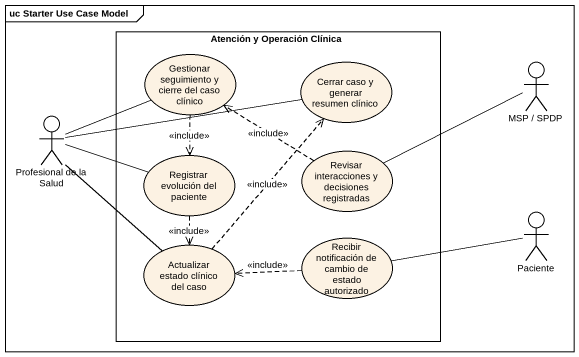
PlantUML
@startuml
mainframe uc Starter Use Case Model
rectangle "Atención y Operación Clínica" as Atención_y_Operación_Clínica {
  usecase "Gestionar seguimiento y cierre del caso clínico" as Gestionar_seguimiento_y
  usecase "Cerrar caso y generar resumen clínico" as Cerrar_caso_y_generar
  usecase "Registrar evolución del paciente" as Registrar_evolución_del
  usecase "Revisar interacciones y decisiones registradas" as Revisar_interacciones_y
  usecase "Actualizar estado clínico del caso" as Actualizar_estado_clínico
  usecase "Recibir notificación de cambio de estado autorizado" as Recibir_notificación_de
}
actor "MSP / SPDP" as MSP_SPDP
actor "Profesional de la Salud" as Profesional_de_la_Salud
actor Paciente
Gestionar_seguimiento_y ..> Registrar_evolución_del : <<include>>
MSP_SPDP -left- Revisar_interacciones_y
Profesional_de_la_Salud -right- Gestionar_seguimiento_y
Profesional_de_la_Salud -right- Cerrar_caso_y_generar
Profesional_de_la_Salud -right- Registrar_evolución_del
Profesional_de_la_Salud -- Actualizar_estado_clínico
Registrar_evolución_del ..> Actualizar_estado_clínico : <<include>>
Revisar_interacciones_y .up.> Gestionar_seguimiento_y : <<include>>
Paciente -left- Recibir_notificación_de
Actualizar_estado_clínico .up.> Cerrar_caso_y_generar : <<include>>
Recibir_notificación_de .left.> Actualizar_estado_clínico : <<include>>
@enduml
